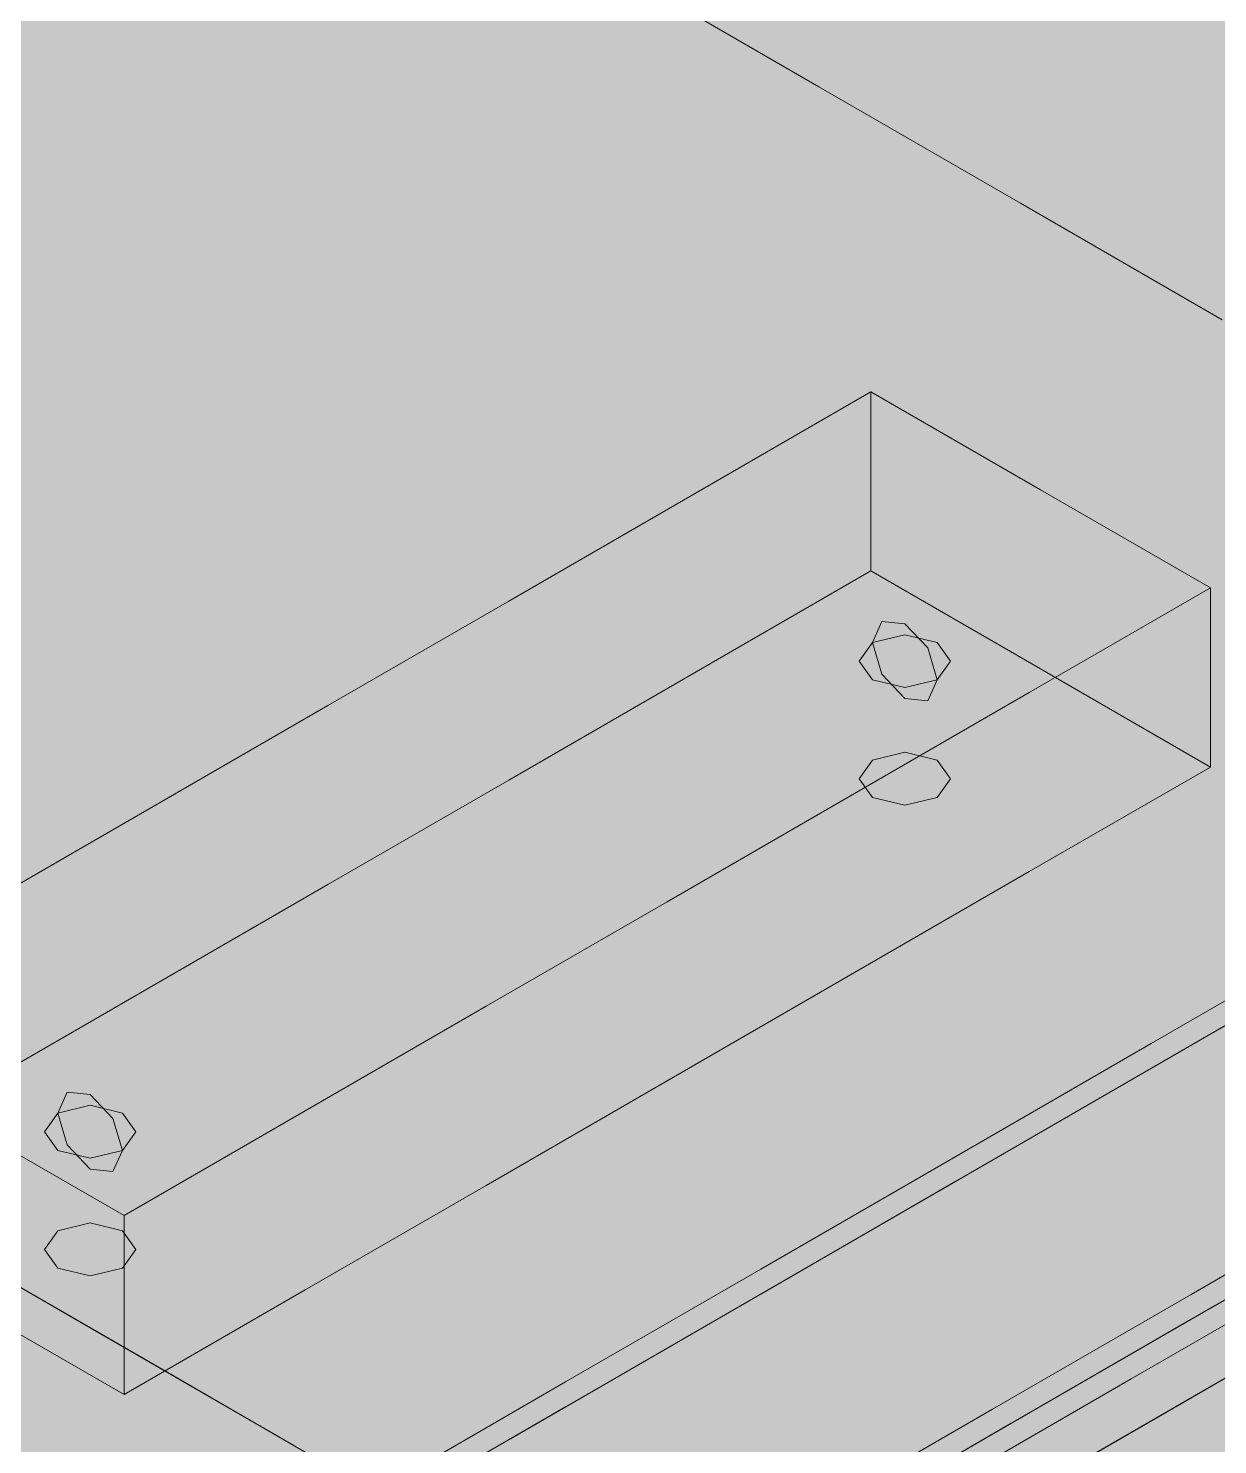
# Model space of a CAD drawing. Header units: metres. Extents: x 349021 to 349543, y 9281040 to 9281959.
# Drawn here: x 349203.3757 to 349203.5274, y 9281044.4001 to 9281044.5807 of the extents above; entities that cross this region are included whole.
import ezdxf

# ---------------------------------------------------------------- set-up
doc = ezdxf.new("R2010")
doc.units = ezdxf.units.M
doc.header["$LTSCALE"] = 0.25
doc.layers.add('ISO-3D', color=7, linetype='CONTINUOUS', lineweight=13)
doc.layers.add('ISO-3D-ARISTAS', color=250, linetype='CONTINUOUS', lineweight=13)

msp = doc.modelspace()

# ---------------------------------------------------------------- linework, layer by layer
at = {"layer": 'ISO-3D', "true_color": 0x9e9d98}
for points in [[(349203.4242, 9281044.57904), (349203.39847, 9281044.59389), (349203.4242, 9281044.60717), (349203.39847, 9281044.62202)], [(349203.47565, 9281044.57746), (349203.44992, 9281044.59231), (349203.47565, 9281044.60559), (349203.44992, 9281044.62044)], [(349203.5271, 9281044.57588), (349203.50137, 9281044.59073), (349203.5271, 9281044.60401), (349203.50137, 9281044.61886)], [(349203.47653, 9281044.57323), (349203.4508, 9281044.58808), (349203.47653, 9281044.60053), (349203.4508, 9281044.61538)], [(349203.46872, 9281044.56846), (349203.44346, 9281044.58305), (349203.46872, 9281044.59741), (349203.44346, 9281044.612)], [(349203.52798, 9281044.57082), (349203.50225, 9281044.58568), (349203.52798, 9281044.59812), (349203.50225, 9281044.61298)], [(349203.41821, 9281044.56868), (349203.39346, 9281044.58297), (349203.41821, 9281044.59763), (349203.39346, 9281044.61192)], [(349203.51924, 9281044.56825), (349203.49398, 9281044.58283), (349203.51924, 9281044.59719), (349203.49398, 9281044.61178)], [(349203.39847, 9281044.56577), (349203.37275, 9281044.58062), (349203.39847, 9281044.59389), (349203.37275, 9281044.60875)], [(349203.44992, 9281044.56419), (349203.4242, 9281044.57904), (349203.44992, 9281044.59231), (349203.4242, 9281044.60717)], [(349203.50137, 9281044.56261), (349203.47565, 9281044.57746), (349203.50137, 9281044.59073), (349203.47565, 9281044.60559)], [(349203.55282, 9281044.56103), (349203.5271, 9281044.57588), (349203.55282, 9281044.58915), (349203.5271, 9281044.60401)], [(349203.50225, 9281044.55838), (349203.47653, 9281044.57323), (349203.50225, 9281044.58568), (349203.47653, 9281044.60053)], [(349203.44346, 9281044.5541), (349203.41821, 9281044.56868), (349203.44346, 9281044.58305), (349203.41821, 9281044.59763)], [(349203.39346, 9281044.55402), (349203.36872, 9281044.56831), (349203.39346, 9281044.58297), (349203.36872, 9281044.59726)], [(349203.49398, 9281044.55388), (349203.46872, 9281044.56846), (349203.49398, 9281044.58283), (349203.46872, 9281044.59741)], [(349203.5445, 9281044.55366), (349203.51924, 9281044.56825), (349203.5445, 9281044.58261), (349203.51924, 9281044.59719)], [(349203.4242, 9281044.55092), (349203.39847, 9281044.56577), (349203.4242, 9281044.57904), (349203.39847, 9281044.59389)], [(349203.47565, 9281044.54934), (349203.44992, 9281044.56419), (349203.47565, 9281044.57746), (349203.44992, 9281044.59231)], [(349203.5271, 9281044.54776), (349203.50137, 9281044.56261), (349203.5271, 9281044.57588), (349203.50137, 9281044.59073)], [(349203.52798, 9281044.54352), (349203.50225, 9281044.55838), (349203.52798, 9281044.57082), (349203.50225, 9281044.58568)], [(349203.46872, 9281044.53952), (349203.44346, 9281044.5541), (349203.46872, 9281044.56846), (349203.44346, 9281044.58305)], [(349203.41821, 9281044.53974), (349203.39346, 9281044.55402), (349203.41821, 9281044.56868), (349203.39346, 9281044.58297)], [(349203.51924, 9281044.5393), (349203.49398, 9281044.55388), (349203.51924, 9281044.56825), (349203.49398, 9281044.58283)], [(349203.39847, 9281044.53764), (349203.37275, 9281044.5525), (349203.39847, 9281044.56577), (349203.37275, 9281044.58062)], [(349203.44992, 9281044.53606), (349203.4242, 9281044.55092), (349203.44992, 9281044.56419), (349203.4242, 9281044.57904)], [(349203.50137, 9281044.53448), (349203.47565, 9281044.54934), (349203.50137, 9281044.56261), (349203.47565, 9281044.57746)], [(349203.55282, 9281044.5329), (349203.5271, 9281044.54776), (349203.55282, 9281044.56103), (349203.5271, 9281044.57588)], [(349203.44346, 9281044.52515), (349203.41821, 9281044.53974), (349203.44346, 9281044.5541), (349203.41821, 9281044.56868)], [(349203.39346, 9281044.52508), (349203.36872, 9281044.53936), (349203.39346, 9281044.55402), (349203.36872, 9281044.56831)], [(349203.49398, 9281044.52493), (349203.46872, 9281044.53952), (349203.49398, 9281044.55388), (349203.46872, 9281044.56846)], [(349203.5445, 9281044.52471), (349203.51924, 9281044.5393), (349203.5445, 9281044.55366), (349203.51924, 9281044.56825)], [(349203.4242, 9281044.52279), (349203.39847, 9281044.53764), (349203.4242, 9281044.55092), (349203.39847, 9281044.56577)], [(349203.47565, 9281044.52121), (349203.44992, 9281044.53606), (349203.47565, 9281044.54934), (349203.44992, 9281044.56419)], [(349203.5271, 9281044.51963), (349203.50137, 9281044.53448), (349203.5271, 9281044.54776), (349203.50137, 9281044.56261)], [(349203.39847, 9281044.50952), (349203.37275, 9281044.52437), (349203.39847, 9281044.53764), (349203.37275, 9281044.5525)], [(349203.41821, 9281044.51079), (349203.39346, 9281044.52508), (349203.41821, 9281044.53974), (349203.39346, 9281044.55402)], [(349203.46872, 9281044.51057), (349203.44346, 9281044.52515), (349203.46872, 9281044.53952), (349203.44346, 9281044.5541)], [(349203.51924, 9281044.51035), (349203.49398, 9281044.52493), (349203.51924, 9281044.5393), (349203.49398, 9281044.55388)], [(349203.44992, 9281044.50794), (349203.4242, 9281044.52279), (349203.44992, 9281044.53606), (349203.4242, 9281044.55092)], [(349203.50137, 9281044.50636), (349203.47565, 9281044.52121), (349203.50137, 9281044.53448), (349203.47565, 9281044.54934)], [(349203.55282, 9281044.50478), (349203.5271, 9281044.51963), (349203.55282, 9281044.5329), (349203.5271, 9281044.54776)], [(349203.44346, 9281044.49621), (349203.41821, 9281044.51079), (349203.44346, 9281044.52515), (349203.41821, 9281044.53974)], [(349203.39346, 9281044.49613), (349203.36872, 9281044.51041), (349203.39346, 9281044.52508), (349203.36872, 9281044.53936)], [(349203.49398, 9281044.49599), (349203.46872, 9281044.51057), (349203.49398, 9281044.52493), (349203.46872, 9281044.53952)], [(349203.5445, 9281044.49577), (349203.51924, 9281044.51035), (349203.5445, 9281044.52471), (349203.51924, 9281044.5393)], [(349203.4242, 9281044.49467), (349203.39847, 9281044.50952), (349203.4242, 9281044.52279), (349203.39847, 9281044.53764)], [(349203.47565, 9281044.49309), (349203.44992, 9281044.50794), (349203.47565, 9281044.52121), (349203.44992, 9281044.53606)], [(349203.5271, 9281044.49151), (349203.50137, 9281044.50636), (349203.5271, 9281044.51963), (349203.50137, 9281044.53448)], [(349203.39847, 9281044.48139), (349203.37275, 9281044.49625), (349203.39847, 9281044.50952), (349203.37275, 9281044.52437)], [(349203.41821, 9281044.48184), (349203.39346, 9281044.49613), (349203.41821, 9281044.51079), (349203.39346, 9281044.52508)], [(349203.46872, 9281044.48162), (349203.44346, 9281044.49621), (349203.46872, 9281044.51057), (349203.44346, 9281044.52515)], [(349203.51924, 9281044.4814), (349203.49398, 9281044.49599), (349203.51924, 9281044.51035), (349203.49398, 9281044.52493)], [(349203.44992, 9281044.47981), (349203.4242, 9281044.49467), (349203.44992, 9281044.50794), (349203.4242, 9281044.52279)], [(349203.50137, 9281044.47823), (349203.47565, 9281044.49309), (349203.50137, 9281044.50636), (349203.47565, 9281044.52121)], [(349203.55282, 9281044.47665), (349203.5271, 9281044.49151), (349203.55282, 9281044.50478), (349203.5271, 9281044.51963)], [(349203.39346, 9281044.46718), (349203.36872, 9281044.48147), (349203.39346, 9281044.49613), (349203.36872, 9281044.51041)], [(349203.4242, 9281044.46654), (349203.39847, 9281044.48139), (349203.4242, 9281044.49467), (349203.39847, 9281044.50952)], [(349203.44346, 9281044.46726), (349203.41821, 9281044.48184), (349203.44346, 9281044.49621), (349203.41821, 9281044.51079)], [(349203.49398, 9281044.46704), (349203.46872, 9281044.48162), (349203.49398, 9281044.49599), (349203.46872, 9281044.51057)], [(349203.5445, 9281044.46682), (349203.51924, 9281044.4814), (349203.5445, 9281044.49577), (349203.51924, 9281044.51035)], [(349203.47565, 9281044.46496), (349203.44992, 9281044.47981), (349203.47565, 9281044.49309), (349203.44992, 9281044.50794)], [(349203.5271, 9281044.46338), (349203.50137, 9281044.47823), (349203.5271, 9281044.49151), (349203.50137, 9281044.50636)], [(349203.39847, 9281044.45327), (349203.37275, 9281044.46812), (349203.39847, 9281044.48139), (349203.37275, 9281044.49625)], [(349203.41821, 9281044.45289), (349203.39346, 9281044.46718), (349203.41821, 9281044.48184), (349203.39346, 9281044.49613)], [(349203.44992, 9281044.45169), (349203.4242, 9281044.46654), (349203.44992, 9281044.47981), (349203.4242, 9281044.49467)], [(349203.46872, 9281044.45268), (349203.44346, 9281044.46726), (349203.46872, 9281044.48162), (349203.44346, 9281044.49621)], [(349203.51924, 9281044.45246), (349203.49398, 9281044.46704), (349203.51924, 9281044.4814), (349203.49398, 9281044.49599)], [(349203.50137, 9281044.45011), (349203.47565, 9281044.46496), (349203.50137, 9281044.47823), (349203.47565, 9281044.49309)], [(349203.55282, 9281044.44853), (349203.5271, 9281044.46338), (349203.55282, 9281044.47665), (349203.5271, 9281044.49151)], [(349203.39346, 9281044.43823), (349203.36872, 9281044.45252), (349203.39346, 9281044.46718), (349203.36872, 9281044.48147)], [(349203.4242, 9281044.43842), (349203.39847, 9281044.45327), (349203.4242, 9281044.46654), (349203.39847, 9281044.48139)], [(349203.44346, 9281044.43831), (349203.41821, 9281044.45289), (349203.44346, 9281044.46726), (349203.41821, 9281044.48184)], [(349203.49398, 9281044.43809), (349203.46872, 9281044.45268), (349203.49398, 9281044.46704), (349203.46872, 9281044.48162)], [(349203.5445, 9281044.43787), (349203.51924, 9281044.45246), (349203.5445, 9281044.46682), (349203.51924, 9281044.4814)], [(349203.47565, 9281044.43684), (349203.44992, 9281044.45169), (349203.47565, 9281044.46496), (349203.44992, 9281044.47981)], [(349203.5271, 9281044.43526), (349203.50137, 9281044.45011), (349203.5271, 9281044.46338), (349203.50137, 9281044.47823)], [(349203.39847, 9281044.42514), (349203.37275, 9281044.44), (349203.39847, 9281044.45327), (349203.37275, 9281044.46812)], [(349203.41821, 9281044.42395), (349203.39346, 9281044.43823), (349203.41821, 9281044.45289), (349203.39346, 9281044.46718)], [(349203.44992, 9281044.42356), (349203.4242, 9281044.43842), (349203.44992, 9281044.45169), (349203.4242, 9281044.46654)], [(349203.46872, 9281044.42373), (349203.44346, 9281044.43831), (349203.46872, 9281044.45268), (349203.44346, 9281044.46726)], [(349203.51924, 9281044.42351), (349203.49398, 9281044.43809), (349203.51924, 9281044.45246), (349203.49398, 9281044.46704)], [(349203.50137, 9281044.42198), (349203.47565, 9281044.43684), (349203.50137, 9281044.45011), (349203.47565, 9281044.46496)], [(349203.55282, 9281044.4204), (349203.5271, 9281044.43526), (349203.55282, 9281044.44853), (349203.5271, 9281044.46338)], [(349203.4242, 9281044.41029), (349203.39847, 9281044.42514), (349203.4242, 9281044.43842), (349203.39847, 9281044.45327)], [(349203.39346, 9281044.40929), (349203.36872, 9281044.42357), (349203.39346, 9281044.43823), (349203.36872, 9281044.45252)], [(349203.44346, 9281044.40936), (349203.41821, 9281044.42395), (349203.44346, 9281044.43831), (349203.41821, 9281044.45289)], [(349203.47565, 9281044.40871), (349203.44992, 9281044.42356), (349203.47565, 9281044.43684), (349203.44992, 9281044.45169)], [(349203.49398, 9281044.40914), (349203.46872, 9281044.42373), (349203.49398, 9281044.43809), (349203.46872, 9281044.45268)], [(349203.5445, 9281044.40893), (349203.51924, 9281044.42351), (349203.5445, 9281044.43787), (349203.51924, 9281044.45246)], [(349203.5271, 9281044.40713), (349203.50137, 9281044.42198), (349203.5271, 9281044.43526), (349203.50137, 9281044.45011)], [(349203.39847, 9281044.39702), (349203.37275, 9281044.41187), (349203.39847, 9281044.42514), (349203.37275, 9281044.44)], [(349203.41821, 9281044.395), (349203.39346, 9281044.40929), (349203.41821, 9281044.42395), (349203.39346, 9281044.43823)], [(349203.44992, 9281044.39544), (349203.4242, 9281044.41029), (349203.44992, 9281044.42356), (349203.4242, 9281044.43842)], [(349203.46872, 9281044.39478), (349203.44346, 9281044.40936), (349203.46872, 9281044.42373), (349203.44346, 9281044.43831)], [(349203.50137, 9281044.39386), (349203.47565, 9281044.40871), (349203.50137, 9281044.42198), (349203.47565, 9281044.43684)], [(349203.51924, 9281044.39456), (349203.49398, 9281044.40914), (349203.51924, 9281044.42351), (349203.49398, 9281044.43809)], [(349203.55282, 9281044.39228), (349203.5271, 9281044.40713), (349203.55282, 9281044.4204), (349203.5271, 9281044.43526)], [(349203.4242, 9281044.38217), (349203.39847, 9281044.39702), (349203.4242, 9281044.41029), (349203.39847, 9281044.42514)], [(349203.44346, 9281044.38042), (349203.41821, 9281044.395), (349203.44346, 9281044.40936), (349203.41821, 9281044.42395)], [(349203.47565, 9281044.38059), (349203.44992, 9281044.39544), (349203.47565, 9281044.40871), (349203.44992, 9281044.42356)], [(349203.49398, 9281044.3802), (349203.46872, 9281044.39478), (349203.49398, 9281044.40914), (349203.46872, 9281044.42373)], [(349203.5445, 9281044.37998), (349203.51924, 9281044.39456), (349203.5445, 9281044.40893), (349203.51924, 9281044.42351)], [(349203.5271, 9281044.37901), (349203.50137, 9281044.39386), (349203.5271, 9281044.40713), (349203.50137, 9281044.42198)], [(349203.39847, 9281044.36889), (349203.37275, 9281044.38375), (349203.39847, 9281044.39702), (349203.37275, 9281044.41187)], [(349203.44992, 9281044.36731), (349203.4242, 9281044.38217), (349203.44992, 9281044.39544), (349203.4242, 9281044.41029)], [(349203.46872, 9281044.36583), (349203.44346, 9281044.38042), (349203.46872, 9281044.39478), (349203.44346, 9281044.40936)], [(349203.50137, 9281044.36573), (349203.47565, 9281044.38059), (349203.50137, 9281044.39386), (349203.47565, 9281044.40871)], [(349203.51924, 9281044.36561), (349203.49398, 9281044.3802), (349203.51924, 9281044.39456), (349203.49398, 9281044.40914)], [(349203.55282, 9281044.36415), (349203.5271, 9281044.37901), (349203.55282, 9281044.39228), (349203.5271, 9281044.40713)]]:
    msp.add_solid(points, dxfattribs=at)
at = {"layer": 'ISO-3D', "true_color": 0x9e9c96}
for points in [[(349203.38666, 9281044.59004), (349203.36356, 9281044.57671), (349203.36253, 9281044.60397), (349203.33944, 9281044.59063)], [(349203.39935, 9281044.58926), (349203.37363, 9281044.57441), (349203.37363, 9281044.60411), (349203.3479, 9281044.58926)], [(349203.4348, 9281044.58998), (349203.41078, 9281044.57611), (349203.41068, 9281044.60391), (349203.38666, 9281044.59004)], [(349203.4508, 9281044.58926), (349203.42508, 9281044.57441), (349203.42508, 9281044.60411), (349203.39935, 9281044.58926)], [(349203.48295, 9281044.58992), (349203.45893, 9281044.57605), (349203.45882, 9281044.60385), (349203.4348, 9281044.58998)], [(349203.50225, 9281044.58926), (349203.47653, 9281044.57441), (349203.47653, 9281044.60411), (349203.4508, 9281044.58926)], [(349203.5311, 9281044.58986), (349203.50707, 9281044.57599), (349203.50697, 9281044.60379), (349203.48295, 9281044.58992)], [(349203.5537, 9281044.58926), (349203.52798, 9281044.57441), (349203.52798, 9281044.60411), (349203.50225, 9281044.58926)], [(349203.41078, 9281044.57611), (349203.38769, 9281044.56278), (349203.38666, 9281044.59004), (349203.36356, 9281044.57671)], [(349203.42508, 9281044.57441), (349203.39935, 9281044.55956), (349203.39935, 9281044.58926), (349203.37363, 9281044.57441)], [(349203.45893, 9281044.57605), (349203.43491, 9281044.56218), (349203.4348, 9281044.58998), (349203.41078, 9281044.57611)], [(349203.47653, 9281044.57441), (349203.4508, 9281044.55956), (349203.4508, 9281044.58926), (349203.42508, 9281044.57441)], [(349203.50707, 9281044.57599), (349203.48305, 9281044.56212), (349203.48295, 9281044.58992), (349203.45893, 9281044.57605)], [(349203.52798, 9281044.57441), (349203.50225, 9281044.55956), (349203.50225, 9281044.58926), (349203.47653, 9281044.57441)], [(349203.55522, 9281044.57593), (349203.5312, 9281044.56206), (349203.5311, 9281044.58986), (349203.50707, 9281044.57599)], [(349203.38769, 9281044.56278), (349203.36459, 9281044.54944), (349203.36356, 9281044.57671), (349203.34047, 9281044.56337)], [(349203.43491, 9281044.56218), (349203.41181, 9281044.54885), (349203.41078, 9281044.57611), (349203.38769, 9281044.56278)], [(349203.48305, 9281044.56212), (349203.45903, 9281044.54825), (349203.45893, 9281044.57605), (349203.43491, 9281044.56218)], [(349203.5312, 9281044.56206), (349203.50718, 9281044.54819), (349203.50707, 9281044.57599), (349203.48305, 9281044.56212)], [(349203.39935, 9281044.55956), (349203.37363, 9281044.5447), (349203.37363, 9281044.57441), (349203.3479, 9281044.55956)], [(349203.4508, 9281044.55956), (349203.42508, 9281044.5447), (349203.42508, 9281044.57441), (349203.39935, 9281044.55956)], [(349203.50225, 9281044.55956), (349203.47653, 9281044.5447), (349203.47653, 9281044.57441), (349203.4508, 9281044.55956)], [(349203.5537, 9281044.55956), (349203.52798, 9281044.5447), (349203.52798, 9281044.57441), (349203.50225, 9281044.55956)], [(349203.41181, 9281044.54885), (349203.38872, 9281044.53552), (349203.38769, 9281044.56278), (349203.36459, 9281044.54944)], [(349203.45903, 9281044.54825), (349203.43594, 9281044.53492), (349203.43491, 9281044.56218), (349203.41181, 9281044.54885)], [(349203.50718, 9281044.54819), (349203.48316, 9281044.53432), (349203.48305, 9281044.56212), (349203.45903, 9281044.54825)], [(349203.55285, 9281044.54956), (349203.52883, 9281044.53569), (349203.5312, 9281044.56206), (349203.50718, 9281044.54819)], [(349203.42508, 9281044.5447), (349203.39935, 9281044.52985), (349203.39935, 9281044.55956), (349203.37363, 9281044.5447)], [(349203.47653, 9281044.5447), (349203.4508, 9281044.52985), (349203.4508, 9281044.55956), (349203.42508, 9281044.5447)], [(349203.52798, 9281044.5447), (349203.50225, 9281044.52985), (349203.50225, 9281044.55956), (349203.47653, 9281044.5447)], [(349203.38872, 9281044.53552), (349203.36562, 9281044.52218), (349203.36459, 9281044.54944), (349203.3415, 9281044.53611)], [(349203.43594, 9281044.53492), (349203.41284, 9281044.52159), (349203.41181, 9281044.54885), (349203.38872, 9281044.53552)], [(349203.48316, 9281044.53432), (349203.46006, 9281044.52099), (349203.45903, 9281044.54825), (349203.43594, 9281044.53492)], [(349203.52883, 9281044.53569), (349203.50481, 9281044.52182), (349203.50718, 9281044.54819), (349203.48316, 9281044.53432)], [(349203.39935, 9281044.52985), (349203.37363, 9281044.515), (349203.37363, 9281044.5447), (349203.3479, 9281044.52985)], [(349203.4508, 9281044.52985), (349203.42508, 9281044.515), (349203.42508, 9281044.5447), (349203.39935, 9281044.52985)], [(349203.50225, 9281044.52985), (349203.47653, 9281044.515), (349203.47653, 9281044.5447), (349203.4508, 9281044.52985)], [(349203.5537, 9281044.52985), (349203.52798, 9281044.515), (349203.52798, 9281044.5447), (349203.50225, 9281044.52985)], [(349203.41284, 9281044.52159), (349203.38975, 9281044.50825), (349203.38872, 9281044.53552), (349203.36562, 9281044.52218)], [(349203.46006, 9281044.52099), (349203.43697, 9281044.50766), (349203.43594, 9281044.53492), (349203.41284, 9281044.52159)], [(349203.55048, 9281044.52319), (349203.52646, 9281044.50932), (349203.52883, 9281044.53569), (349203.50481, 9281044.52182)], [(349203.42508, 9281044.515), (349203.39935, 9281044.50015), (349203.39935, 9281044.52985), (349203.37363, 9281044.515)], [(349203.47653, 9281044.515), (349203.4508, 9281044.50015), (349203.4508, 9281044.52985), (349203.42508, 9281044.515)], [(349203.52798, 9281044.515), (349203.50225, 9281044.50015), (349203.50225, 9281044.52985), (349203.47653, 9281044.515)], [(349203.38975, 9281044.50825), (349203.36666, 9281044.49492), (349203.36562, 9281044.52218), (349203.34253, 9281044.50885)], [(349203.57512, 9281044.50897), (349203.5511, 9281044.4951), (349203.55048, 9281044.52319), (349203.52646, 9281044.50932)], [(349203.43697, 9281044.50766), (349203.41387, 9281044.49432), (349203.41284, 9281044.52159), (349203.38975, 9281044.50825)], [(349203.39935, 9281044.50015), (349203.37363, 9281044.4853), (349203.37363, 9281044.515), (349203.3479, 9281044.50015)], [(349203.4508, 9281044.50015), (349203.42508, 9281044.4853), (349203.42508, 9281044.515), (349203.39935, 9281044.50015)], [(349203.50225, 9281044.50015), (349203.47653, 9281044.4853), (349203.47653, 9281044.515), (349203.4508, 9281044.50015)], [(349203.5537, 9281044.50015), (349203.52798, 9281044.4853), (349203.52798, 9281044.515), (349203.50225, 9281044.50015)], [(349203.50481, 9281044.499), (349203.48171, 9281044.48567), (349203.48316, 9281044.5115), (349203.46006, 9281044.49817)], [(349203.5511, 9281044.4951), (349203.528, 9281044.48177), (349203.52646, 9281044.50932), (349203.50336, 9281044.49599)], [(349203.41387, 9281044.49432), (349203.39078, 9281044.48099), (349203.38975, 9281044.50825), (349203.36666, 9281044.49492)], [(349203.42508, 9281044.4853), (349203.39935, 9281044.47044), (349203.39935, 9281044.50015), (349203.37363, 9281044.4853)], [(349203.47653, 9281044.4853), (349203.4508, 9281044.47044), (349203.4508, 9281044.50015), (349203.42508, 9281044.4853)], [(349203.52798, 9281044.4853), (349203.50225, 9281044.47044), (349203.50225, 9281044.50015), (349203.47653, 9281044.4853)], [(349203.52646, 9281044.4865), (349203.50336, 9281044.47317), (349203.50481, 9281044.499), (349203.48171, 9281044.48567)], [(349203.48171, 9281044.48567), (349203.45862, 9281044.47233), (349203.46006, 9281044.49817), (349203.43697, 9281044.48483)], [(349203.39078, 9281044.48099), (349203.36769, 9281044.46766), (349203.36666, 9281044.49492), (349203.34356, 9281044.48159)], [(349203.528, 9281044.48177), (349203.50491, 9281044.46843), (349203.50336, 9281044.49599), (349203.48027, 9281044.48266)], [(349203.50336, 9281044.47317), (349203.48027, 9281044.45983), (349203.48171, 9281044.48567), (349203.45862, 9281044.47233)], [(349203.39935, 9281044.47044), (349203.37363, 9281044.45559), (349203.37363, 9281044.4853), (349203.3479, 9281044.47044)], [(349203.4508, 9281044.47044), (349203.42508, 9281044.45559), (349203.42508, 9281044.4853), (349203.39935, 9281044.47044)], [(349203.45862, 9281044.47233), (349203.43553, 9281044.459), (349203.43697, 9281044.48483), (349203.41387, 9281044.4715)], [(349203.50225, 9281044.47044), (349203.47653, 9281044.45559), (349203.47653, 9281044.4853), (349203.4508, 9281044.47044)], [(349203.5537, 9281044.47044), (349203.52798, 9281044.45559), (349203.52798, 9281044.4853), (349203.50225, 9281044.47044)], [(349203.50491, 9281044.46843), (349203.48181, 9281044.4551), (349203.48027, 9281044.48266), (349203.45718, 9281044.46932)], [(349203.55264, 9281044.46754), (349203.52955, 9281044.45421), (349203.528, 9281044.48177), (349203.50491, 9281044.46843)], [(349203.43553, 9281044.459), (349203.41243, 9281044.44567), (349203.41387, 9281044.4715), (349203.39078, 9281044.45817)], [(349203.48027, 9281044.45983), (349203.45718, 9281044.4465), (349203.45862, 9281044.47233), (349203.43553, 9281044.459)], [(349203.42508, 9281044.45559), (349203.39935, 9281044.44074), (349203.39935, 9281044.47044), (349203.37363, 9281044.45559)], [(349203.47653, 9281044.45559), (349203.4508, 9281044.44074), (349203.4508, 9281044.47044), (349203.42508, 9281044.45559)], [(349203.48181, 9281044.4551), (349203.45872, 9281044.44177), (349203.45718, 9281044.46932), (349203.43408, 9281044.45599)], [(349203.52798, 9281044.45559), (349203.50225, 9281044.44074), (349203.50225, 9281044.47044), (349203.47653, 9281044.45559)], [(349203.52955, 9281044.45421), (349203.50645, 9281044.44087), (349203.50491, 9281044.46843), (349203.48181, 9281044.4551)], [(349203.45718, 9281044.4465), (349203.43408, 9281044.43317), (349203.43553, 9281044.459), (349203.41243, 9281044.44567)], [(349203.41243, 9281044.44567), (349203.38934, 9281044.43233), (349203.39078, 9281044.45817), (349203.36769, 9281044.44483)], [(349203.39935, 9281044.44074), (349203.37363, 9281044.42589), (349203.37363, 9281044.45559), (349203.3479, 9281044.44074)], [(349203.4508, 9281044.44074), (349203.42508, 9281044.42589), (349203.42508, 9281044.45559), (349203.39935, 9281044.44074)], [(349203.45872, 9281044.44177), (349203.43563, 9281044.42843), (349203.43408, 9281044.45599), (349203.41099, 9281044.44266)], [(349203.50225, 9281044.44074), (349203.47653, 9281044.42589), (349203.47653, 9281044.45559), (349203.4508, 9281044.44074)], [(349203.50645, 9281044.44087), (349203.48336, 9281044.42754), (349203.48181, 9281044.4551), (349203.45872, 9281044.44177)], [(349203.5537, 9281044.44074), (349203.52798, 9281044.42589), (349203.52798, 9281044.45559), (349203.50225, 9281044.44074)], [(349203.38934, 9281044.43233), (349203.36624, 9281044.419), (349203.36769, 9281044.44483), (349203.34459, 9281044.4315)], [(349203.43408, 9281044.43317), (349203.41099, 9281044.41983), (349203.41243, 9281044.44567), (349203.38934, 9281044.43233)], [(349203.43563, 9281044.42843), (349203.41253, 9281044.4151), (349203.41099, 9281044.44266), (349203.38789, 9281044.42932)], [(349203.38789, 9281044.42932), (349203.36387, 9281044.41546), (349203.36624, 9281044.44182), (349203.34222, 9281044.42796)], [(349203.42508, 9281044.42589), (349203.39935, 9281044.41103), (349203.39935, 9281044.44074), (349203.37363, 9281044.42589)], [(349203.47653, 9281044.42589), (349203.4508, 9281044.41103), (349203.4508, 9281044.44074), (349203.42508, 9281044.42589)], [(349203.48336, 9281044.42754), (349203.46027, 9281044.41421), (349203.45872, 9281044.44177), (349203.43563, 9281044.42843)], [(349203.52798, 9281044.42589), (349203.50225, 9281044.41103), (349203.50225, 9281044.44074), (349203.47653, 9281044.42589)], [(349203.41099, 9281044.41983), (349203.38789, 9281044.4065), (349203.38934, 9281044.43233), (349203.36624, 9281044.419)], [(349203.41253, 9281044.4151), (349203.38851, 9281044.40123), (349203.38789, 9281044.42932), (349203.36387, 9281044.41546)], [(349203.46027, 9281044.41421), (349203.43717, 9281044.40087), (349203.43563, 9281044.42843), (349203.41253, 9281044.4151)], [(349203.39935, 9281044.41103), (349203.37363, 9281044.39618), (349203.37363, 9281044.42589), (349203.3479, 9281044.41103)], [(349203.4508, 9281044.41103), (349203.42508, 9281044.39618), (349203.42508, 9281044.42589), (349203.39935, 9281044.41103)], [(349203.50225, 9281044.41103), (349203.47653, 9281044.39618), (349203.47653, 9281044.42589), (349203.4508, 9281044.41103)], [(349203.5537, 9281044.41103), (349203.52798, 9281044.39618), (349203.52798, 9281044.42589), (349203.50225, 9281044.41103)], [(349203.38851, 9281044.40123), (349203.36449, 9281044.38736), (349203.36387, 9281044.41546), (349203.33985, 9281044.40159)], [(349203.43717, 9281044.40087), (349203.41315, 9281044.38701), (349203.41253, 9281044.4151), (349203.38851, 9281044.40123)], [(349203.42508, 9281044.39618), (349203.39935, 9281044.38133), (349203.39935, 9281044.41103), (349203.37363, 9281044.39618)], [(349203.47653, 9281044.39618), (349203.4508, 9281044.38133), (349203.4508, 9281044.41103), (349203.42508, 9281044.39618)], [(349203.52798, 9281044.39618), (349203.50225, 9281044.38133), (349203.50225, 9281044.41103), (349203.47653, 9281044.39618)], [(349203.41315, 9281044.38701), (349203.38913, 9281044.37314), (349203.38851, 9281044.40123), (349203.36449, 9281044.38736)]]:
    msp.add_solid(points, dxfattribs=at)
at = {"layer": 'ISO-3D', "true_color": 0xb0aea8}
for points in [[(349203.50196, 9281044.58791), (349203.47653, 9281044.57323), (349203.47623, 9281044.60276), (349203.4508, 9281044.58808)], [(349203.55312, 9281044.58774), (349203.52768, 9281044.57306), (349203.52739, 9281044.6026), (349203.50196, 9281044.58791)], [(349203.52768, 9281044.57306), (349203.50225, 9281044.55838), (349203.50196, 9281044.58791), (349203.47653, 9281044.57323)], [(349203.55341, 9281044.55821), (349203.52798, 9281044.54352), (349203.52768, 9281044.57306), (349203.50225, 9281044.55838)], [(349203.38356, 9281044.415), (349203.36191, 9281044.4025), (349203.35758, 9281044.43), (349203.33593, 9281044.4175)], [(349203.40954, 9281044.4), (349203.38789, 9281044.3875), (349203.38356, 9281044.415), (349203.36191, 9281044.4025)], [(349203.5604, 9281044.39853), (349203.5355, 9281044.38415), (349203.53566, 9281044.41281), (349203.51076, 9281044.39844)], [(349203.38789, 9281044.3875), (349203.36624, 9281044.375), (349203.36191, 9281044.4025), (349203.34026, 9281044.39)]]:
    msp.add_solid(points, dxfattribs=at)
at = {"layer": 'ISO-3D', "true_color": 0x7f7e7a}
for points in [[(349203.48316, 9281044.5115), (349203.46006, 9281044.49817), (349203.48316, 9281044.53432), (349203.46006, 9281044.52099)], [(349203.46006, 9281044.49817), (349203.43697, 9281044.48483), (349203.46006, 9281044.52099), (349203.43697, 9281044.50766)], [(349203.52646, 9281044.4865), (349203.50336, 9281044.47317), (349203.52646, 9281044.50932), (349203.50336, 9281044.49599)], [(349203.43697, 9281044.48483), (349203.41387, 9281044.4715), (349203.43697, 9281044.50766), (349203.41387, 9281044.49432)], [(349203.50336, 9281044.47317), (349203.48027, 9281044.45983), (349203.50336, 9281044.49599), (349203.48027, 9281044.48266)], [(349203.41387, 9281044.4715), (349203.39078, 9281044.45817), (349203.41387, 9281044.49432), (349203.39078, 9281044.48099)], [(349203.48027, 9281044.45983), (349203.45718, 9281044.4465), (349203.48027, 9281044.48266), (349203.45718, 9281044.46932)], [(349203.39078, 9281044.45817), (349203.36769, 9281044.44483), (349203.39078, 9281044.48099), (349203.36769, 9281044.46766)], [(349203.45718, 9281044.4465), (349203.43408, 9281044.43317), (349203.45718, 9281044.46932), (349203.43408, 9281044.45599)], [(349203.43408, 9281044.43317), (349203.41099, 9281044.41983), (349203.43408, 9281044.45599), (349203.41099, 9281044.44266)], [(349203.41099, 9281044.41983), (349203.38789, 9281044.4065), (349203.41099, 9281044.44266), (349203.38789, 9281044.42932)]]:
    msp.add_solid(points, dxfattribs=at)
at = {"layer": 'ISO-3D', "true_color": 0x8e8d88}
for points in [[(349203.50481, 9281044.499), (349203.48316, 9281044.5115), (349203.50481, 9281044.52182), (349203.48316, 9281044.53432)], [(349203.52646, 9281044.4865), (349203.50481, 9281044.499), (349203.52646, 9281044.50932), (349203.50481, 9281044.52182)], [(349203.38789, 9281044.4065), (349203.36624, 9281044.419), (349203.38789, 9281044.42932), (349203.36624, 9281044.44182)], [(349203.54811, 9281044.39333), (349203.52285, 9281044.37875), (349203.54811, 9281044.42), (349203.52285, 9281044.40542)], [(349203.52285, 9281044.37875), (349203.49759, 9281044.36417), (349203.52285, 9281044.40542), (349203.49759, 9281044.39083)]]:
    msp.add_solid(points, dxfattribs=at)
at = {"layer": 'ISO-3D', "true_color": 0x4b4946}
for points in [[(349203.48336, 9281044.50238), (349203.48457, 9281044.50505), (349203.44872, 9281044.48238), (349203.44993, 9281044.48505)], [(349203.49161, 9281044.49762), (349203.4904, 9281044.49495), (349203.45697, 9281044.47762), (349203.45576, 9281044.47495)], [(349203.44872, 9281044.48238), (349203.44993, 9281044.48505), (349203.41408, 9281044.46238), (349203.41529, 9281044.46505)], [(349203.45697, 9281044.47762), (349203.45576, 9281044.47495), (349203.42233, 9281044.45762), (349203.42112, 9281044.45495)], [(349203.41408, 9281044.46238), (349203.41529, 9281044.46505), (349203.37944, 9281044.44238), (349203.38065, 9281044.44505)], [(349203.42233, 9281044.45762), (349203.42112, 9281044.45495), (349203.38769, 9281044.43762), (349203.38648, 9281044.43495)]]:
    msp.add_solid(points, dxfattribs=at)
at = {"layer": 'ISO-3D', "true_color": 0x686560}
for points in [[(349203.48457, 9281044.50505), (349203.48749, 9281044.50476), (349203.44993, 9281044.48505), (349203.45285, 9281044.48476)], [(349203.4904, 9281044.49495), (349203.48749, 9281044.49524), (349203.45576, 9281044.47495), (349203.45285, 9281044.47524)], [(349203.44993, 9281044.48505), (349203.45285, 9281044.48476), (349203.41529, 9281044.46505), (349203.41821, 9281044.46476)], [(349203.45576, 9281044.47495), (349203.45285, 9281044.47524), (349203.42112, 9281044.45495), (349203.41821, 9281044.45524)], [(349203.41529, 9281044.46505), (349203.41821, 9281044.46476), (349203.38065, 9281044.44505), (349203.38356, 9281044.44476)], [(349203.42112, 9281044.45495), (349203.41821, 9281044.45524), (349203.38648, 9281044.43495), (349203.38356, 9281044.43524)]]:
    msp.add_solid(points, dxfattribs=at)
at = {"layer": 'ISO-3D', "true_color": 0x77736d}
for points in [[(349203.48749, 9281044.50476), (349203.4904, 9281044.50168), (349203.45285, 9281044.48476), (349203.45576, 9281044.48168)], [(349203.48749, 9281044.49524), (349203.48457, 9281044.49832), (349203.45285, 9281044.47524), (349203.44993, 9281044.47832)], [(349203.45285, 9281044.48476), (349203.45576, 9281044.48168), (349203.41821, 9281044.46476), (349203.42112, 9281044.46168)], [(349203.45285, 9281044.47524), (349203.44993, 9281044.47832), (349203.41821, 9281044.45524), (349203.41529, 9281044.45832)], [(349203.41821, 9281044.46476), (349203.42112, 9281044.46168), (349203.38356, 9281044.44476), (349203.38648, 9281044.44168)], [(349203.41821, 9281044.45524), (349203.41529, 9281044.45832), (349203.38356, 9281044.43524), (349203.38065, 9281044.43832)]]:
    msp.add_solid(points, dxfattribs=at)
at = {"layer": 'ISO-3D', "true_color": 0x67645f}
for points in [[(349203.48749, 9281044.5), (349203.48336, 9281044.50238), (349203.48457, 9281044.50505)], [(349203.48749, 9281044.5), (349203.48457, 9281044.50505), (349203.48749, 9281044.50476)], [(349203.48749, 9281044.5), (349203.48749, 9281044.50476), (349203.4904, 9281044.50168)], [(349203.48749, 9281044.5), (349203.48457, 9281044.49832), (349203.48336, 9281044.50238)], [(349203.48749, 9281044.5), (349203.48749, 9281044.49524), (349203.48457, 9281044.49832)], [(349203.48749, 9281044.5), (349203.4904, 9281044.50168), (349203.49161, 9281044.49762)], [(349203.48749, 9281044.5), (349203.4904, 9281044.49495), (349203.48749, 9281044.49524)], [(349203.48749, 9281044.5), (349203.49161, 9281044.49762), (349203.4904, 9281044.49495)], [(349203.38356, 9281044.44), (349203.37944, 9281044.44238), (349203.38065, 9281044.44505)], [(349203.38356, 9281044.44), (349203.38065, 9281044.44505), (349203.38356, 9281044.44476)], [(349203.38356, 9281044.44), (349203.38356, 9281044.44476), (349203.38648, 9281044.44168)], [(349203.38356, 9281044.44), (349203.38065, 9281044.43832), (349203.37944, 9281044.44238)], [(349203.38356, 9281044.44), (349203.38648, 9281044.44168), (349203.38769, 9281044.43762)], [(349203.38356, 9281044.44), (349203.38356, 9281044.43524), (349203.38065, 9281044.43832)], [(349203.38356, 9281044.44), (349203.38648, 9281044.43495), (349203.38356, 9281044.43524)], [(349203.38356, 9281044.44), (349203.38769, 9281044.43762), (349203.38648, 9281044.43495)]]:
    msp.add_solid(points, dxfattribs=at)
at = {"layer": 'ISO-3D', "true_color": 0x6b6762}
for points in [[(349203.48457, 9281044.49832), (349203.48336, 9281044.50238), (349203.44993, 9281044.47832), (349203.44872, 9281044.48238)], [(349203.4904, 9281044.50168), (349203.49161, 9281044.49762), (349203.45576, 9281044.48168), (349203.45697, 9281044.47762)], [(349203.44993, 9281044.47832), (349203.44872, 9281044.48238), (349203.41529, 9281044.45832), (349203.41408, 9281044.46238)], [(349203.45576, 9281044.48168), (349203.45697, 9281044.47762), (349203.42112, 9281044.46168), (349203.42233, 9281044.45762)], [(349203.41529, 9281044.45832), (349203.41408, 9281044.46238), (349203.38065, 9281044.43832), (349203.37944, 9281044.44238)], [(349203.42112, 9281044.46168), (349203.42233, 9281044.45762), (349203.38648, 9281044.44168), (349203.38769, 9281044.43762)]]:
    msp.add_solid(points, dxfattribs=at)
at = {"layer": 'ISO-3D', "true_color": 0x504d4a}
for points in [[(349203.48165, 9281044.485), (349203.48336, 9281044.48738), (349203.48165, 9281044.5), (349203.48336, 9281044.50238)], [(349203.49332, 9281044.485), (349203.49161, 9281044.48262), (349203.49332, 9281044.5), (349203.49161, 9281044.49762)], [(349203.37944, 9281044.44238), (349203.37773, 9281044.44), (349203.37944, 9281044.42738), (349203.37773, 9281044.425)], [(349203.38769, 9281044.43762), (349203.3894, 9281044.44), (349203.38769, 9281044.42262), (349203.3894, 9281044.425)]]:
    msp.add_solid(points, dxfattribs=at)
at = {"layer": 'ISO-3D', "true_color": 0x736f6a}
for points in [[(349203.48749, 9281044.5), (349203.48165, 9281044.5), (349203.48336, 9281044.50238)], [(349203.48749, 9281044.5), (349203.48336, 9281044.50238), (349203.48749, 9281044.50337)], [(349203.48749, 9281044.5), (349203.48749, 9281044.50337), (349203.49161, 9281044.50238)], [(349203.48749, 9281044.5), (349203.49161, 9281044.50238), (349203.49332, 9281044.5)], [(349203.48749, 9281044.5), (349203.48336, 9281044.49762), (349203.48165, 9281044.5)], [(349203.48749, 9281044.5), (349203.48749, 9281044.49663), (349203.48336, 9281044.49762)], [(349203.48749, 9281044.5), (349203.49332, 9281044.5), (349203.49161, 9281044.49762)], [(349203.48749, 9281044.5), (349203.49161, 9281044.49762), (349203.48749, 9281044.49663)], [(349203.48749, 9281044.485), (349203.48165, 9281044.485), (349203.48336, 9281044.48738)], [(349203.48749, 9281044.485), (349203.48336, 9281044.48738), (349203.48749, 9281044.48837)], [(349203.48749, 9281044.485), (349203.48749, 9281044.48837), (349203.49161, 9281044.48738)], [(349203.48749, 9281044.485), (349203.49161, 9281044.48738), (349203.49332, 9281044.485)], [(349203.48749, 9281044.485), (349203.48336, 9281044.48262), (349203.48165, 9281044.485)], [(349203.48749, 9281044.485), (349203.48749, 9281044.48163), (349203.48336, 9281044.48262)], [(349203.48749, 9281044.485), (349203.49332, 9281044.485), (349203.49161, 9281044.48262)], [(349203.48749, 9281044.485), (349203.49161, 9281044.48262), (349203.48749, 9281044.48163)], [(349203.38356, 9281044.44), (349203.37944, 9281044.44238), (349203.37773, 9281044.44)], [(349203.38356, 9281044.44), (349203.38356, 9281044.44337), (349203.37944, 9281044.44238)], [(349203.38356, 9281044.44), (349203.38769, 9281044.44238), (349203.38356, 9281044.44337)], [(349203.38356, 9281044.44), (349203.3894, 9281044.44), (349203.38769, 9281044.44238)], [(349203.38356, 9281044.44), (349203.37773, 9281044.44), (349203.37944, 9281044.43762)], [(349203.38356, 9281044.44), (349203.37944, 9281044.43762), (349203.38356, 9281044.43663)], [(349203.38356, 9281044.44), (349203.38769, 9281044.43762), (349203.3894, 9281044.44)], [(349203.38356, 9281044.44), (349203.38356, 9281044.43663), (349203.38769, 9281044.43762)], [(349203.38356, 9281044.425), (349203.38356, 9281044.42837), (349203.37944, 9281044.42738)], [(349203.38356, 9281044.425), (349203.38769, 9281044.42738), (349203.38356, 9281044.42837)], [(349203.38356, 9281044.425), (349203.37944, 9281044.42738), (349203.37773, 9281044.425)], [(349203.38356, 9281044.425), (349203.3894, 9281044.425), (349203.38769, 9281044.42738)], [(349203.38356, 9281044.425), (349203.37773, 9281044.425), (349203.37944, 9281044.42262)], [(349203.38356, 9281044.425), (349203.37944, 9281044.42262), (349203.38356, 9281044.42163)], [(349203.38356, 9281044.425), (349203.38769, 9281044.42262), (349203.3894, 9281044.425)], [(349203.38356, 9281044.425), (349203.38356, 9281044.42163), (349203.38769, 9281044.42262)]]:
    msp.add_solid(points, dxfattribs=at)
at = {"layer": 'ISO-3D', "true_color": 0x66635e}
for points in [[(349203.48336, 9281044.48738), (349203.48749, 9281044.48837), (349203.48336, 9281044.50238), (349203.48749, 9281044.50337)], [(349203.49161, 9281044.48262), (349203.48749, 9281044.48163), (349203.49161, 9281044.49762), (349203.48749, 9281044.49663)], [(349203.38356, 9281044.44337), (349203.37944, 9281044.44238), (349203.38356, 9281044.42837), (349203.37944, 9281044.42738)], [(349203.38356, 9281044.43663), (349203.38769, 9281044.43762), (349203.38356, 9281044.42163), (349203.38769, 9281044.42262)]]:
    msp.add_solid(points, dxfattribs=at)
at = {"layer": 'ISO-3D', "true_color": 0x6c6964}
for points in [[(349203.48749, 9281044.48837), (349203.49161, 9281044.48738), (349203.48749, 9281044.50337), (349203.49161, 9281044.50238)], [(349203.48749, 9281044.48163), (349203.48336, 9281044.48262), (349203.48749, 9281044.49663), (349203.48336, 9281044.49762)], [(349203.38769, 9281044.44238), (349203.38356, 9281044.44337), (349203.38769, 9281044.42738), (349203.38356, 9281044.42837)], [(349203.37944, 9281044.43762), (349203.38356, 9281044.43663), (349203.37944, 9281044.42262), (349203.38356, 9281044.42163)]]:
    msp.add_solid(points, dxfattribs=at)
at = {"layer": 'ISO-3D', "true_color": 0x5e5b56}
for points in [[(349203.49161, 9281044.48738), (349203.49332, 9281044.485), (349203.49161, 9281044.50238), (349203.49332, 9281044.5)], [(349203.48336, 9281044.48262), (349203.48165, 9281044.485), (349203.48336, 9281044.49762), (349203.48165, 9281044.5)], [(349203.3894, 9281044.44), (349203.38769, 9281044.44238), (349203.3894, 9281044.425), (349203.38769, 9281044.42738)], [(349203.37773, 9281044.44), (349203.37944, 9281044.43762), (349203.37773, 9281044.425), (349203.37944, 9281044.42262)]]:
    msp.add_solid(points, dxfattribs=at)
at = {"layer": 'ISO-3D', "true_color": 0x22252b}
for points in [[(349203.5438, 9281044.46244), (349203.5189, 9281044.44806), (349203.5438, 9281044.46561), (349203.5189, 9281044.45124)], [(349203.5189, 9281044.44806), (349203.494, 9281044.43369), (349203.5189, 9281044.45124), (349203.494, 9281044.43686)], [(349203.494, 9281044.43369), (349203.4691, 9281044.41931), (349203.494, 9281044.43686), (349203.4691, 9281044.42249)], [(349203.54938, 9281044.43073), (349203.52402, 9281044.41609), (349203.54938, 9281044.43391), (349203.52402, 9281044.41927)], [(349203.55225, 9281044.42922), (349203.52665, 9281044.41443), (349203.55225, 9281044.43239), (349203.52665, 9281044.41761)], [(349203.55225, 9281044.41175), (349203.52665, 9281044.39697), (349203.55225, 9281044.42922), (349203.52665, 9281044.41443)], [(349203.4691, 9281044.41931), (349203.4442, 9281044.40493), (349203.4691, 9281044.42249), (349203.4442, 9281044.40811)], [(349203.52402, 9281044.41609), (349203.49865, 9281044.40145), (349203.52402, 9281044.41927), (349203.49865, 9281044.40462)], [(349203.52665, 9281044.41443), (349203.50104, 9281044.39965), (349203.52665, 9281044.41761), (349203.50104, 9281044.40283)], [(349203.52665, 9281044.39697), (349203.50104, 9281044.38219), (349203.52665, 9281044.41443), (349203.50104, 9281044.39965)], [(349203.55225, 9281044.39429), (349203.52665, 9281044.37951), (349203.55225, 9281044.41175), (349203.52665, 9281044.39697)], [(349203.4442, 9281044.40493), (349203.4193, 9281044.39056), (349203.4442, 9281044.40811), (349203.4193, 9281044.39373)], [(349203.49865, 9281044.40145), (349203.47329, 9281044.3868), (349203.49865, 9281044.40462), (349203.47329, 9281044.38998)], [(349203.50104, 9281044.39965), (349203.47544, 9281044.38487), (349203.50104, 9281044.40283), (349203.47544, 9281044.38804)]]:
    msp.add_solid(points, dxfattribs=at)
at = {"layer": 'ISO-3D', "true_color": 0x2b2e35}
for points in [[(349203.55893, 9281044.45688), (349203.53403, 9281044.44251), (349203.5438, 9281044.46561), (349203.5189, 9281044.45124)], [(349203.53403, 9281044.44251), (349203.50913, 9281044.42813), (349203.5189, 9281044.45124), (349203.494, 9281044.43686)], [(349203.54915, 9281044.43378), (349203.52425, 9281044.4194), (349203.53403, 9281044.44251), (349203.50913, 9281044.42813)], [(349203.50913, 9281044.42813), (349203.48423, 9281044.41375), (349203.494, 9281044.43686), (349203.4691, 9281044.42249)], [(349203.5519, 9281044.43219), (349203.527, 9281044.41781), (349203.54915, 9281044.43378), (349203.52425, 9281044.4194)], [(349203.52425, 9281044.4194), (349203.49935, 9281044.40502), (349203.50913, 9281044.42813), (349203.48423, 9281044.41375)], [(349203.48423, 9281044.41375), (349203.45933, 9281044.39938), (349203.4691, 9281044.42249), (349203.4442, 9281044.40811)], [(349203.53945, 9281044.42182), (349203.51635, 9281044.40849), (349203.5367, 9281044.42341), (349203.5136, 9281044.41008)], [(349203.527, 9281044.41781), (349203.5021, 9281044.40344), (349203.52425, 9281044.4194), (349203.49935, 9281044.40502)], [(349203.49935, 9281044.40502), (349203.47445, 9281044.39065), (349203.48423, 9281044.41375), (349203.45933, 9281044.39938)], [(349203.51635, 9281044.40849), (349203.49326, 9281044.39516), (349203.5136, 9281044.41008), (349203.49051, 9281044.39675)], [(349203.45933, 9281044.39938), (349203.43443, 9281044.385), (349203.4442, 9281044.40811), (349203.4193, 9281044.39373)], [(349203.5021, 9281044.40344), (349203.4772, 9281044.38906), (349203.49935, 9281044.40502), (349203.47445, 9281044.39065)]]:
    msp.add_solid(points, dxfattribs=at)
at = {"layer": 'ISO-3D-ARISTAS', "color": 250}
for p, q in [((349203.47653, 9281044.57323), (349203.4508, 9281044.58808)), ((349203.47653, 9281044.57323), (349203.4508, 9281044.58808)), ((349203.50225, 9281044.55838), (349203.47653, 9281044.57323)), ((349203.50225, 9281044.55838), (349203.47653, 9281044.57323)), ((349203.52798, 9281044.54352), (349203.50225, 9281044.55838)), ((349203.52798, 9281044.54352), (349203.50225, 9281044.55838)), ((349203.48316, 9281044.53432), (349203.46006, 9281044.52099)), ((349203.46006, 9281044.52099), (349203.48316, 9281044.53432)), ((349203.50481, 9281044.52182), (349203.48316, 9281044.53432)), ((349203.48316, 9281044.5115), (349203.48316, 9281044.53432)), ((349203.48316, 9281044.53432), (349203.50481, 9281044.52182)), ((349203.48316, 9281044.53432), (349203.48316, 9281044.5115)), ((349203.52646, 9281044.50932), (349203.50481, 9281044.52182)), ((349203.50481, 9281044.52182), (349203.52646, 9281044.50932)), ((349203.46006, 9281044.52099), (349203.43697, 9281044.50766)), ((349203.43697, 9281044.50766), (349203.46006, 9281044.52099)), ((349203.48316, 9281044.5115), (349203.46006, 9281044.49817)), ((349203.46006, 9281044.49817), (349203.48316, 9281044.5115)), ((349203.50481, 9281044.499), (349203.48316, 9281044.5115)), ((349203.48316, 9281044.5115), (349203.50481, 9281044.499)), ((349203.50336, 9281044.49599), (349203.52646, 9281044.50932)), ((349203.50336, 9281044.49599), (349203.52646, 9281044.50932)), ((349203.52646, 9281044.50932), (349203.52646, 9281044.4865)), ((349203.52646, 9281044.50932), (349203.52646, 9281044.4865)), ((349203.43697, 9281044.50766), (349203.41387, 9281044.49432)), ((349203.41387, 9281044.49432), (349203.43697, 9281044.50766)), ((349203.48336, 9281044.50238), (349203.48457, 9281044.50505)), ((349203.48336, 9281044.50238), (349203.48457, 9281044.50505)), ((349203.48457, 9281044.50505), (349203.48749, 9281044.50476)), ((349203.48457, 9281044.50505), (349203.48749, 9281044.50476)), ((349203.48749, 9281044.50476), (349203.4904, 9281044.50168)), ((349203.48749, 9281044.50476), (349203.4904, 9281044.50168)), ((349203.48336, 9281044.50238), (349203.48165, 9281044.5)), ((349203.48165, 9281044.5), (349203.48336, 9281044.50238)), ((349203.48749, 9281044.50337), (349203.48336, 9281044.50238)), ((349203.48336, 9281044.50238), (349203.48749, 9281044.50337)), ((349203.48457, 9281044.49832), (349203.48336, 9281044.50238)), ((349203.48457, 9281044.49832), (349203.48336, 9281044.50238)), ((349203.49161, 9281044.50238), (349203.48749, 9281044.50337)), ((349203.48749, 9281044.50337), (349203.49161, 9281044.50238)), ((349203.49332, 9281044.5), (349203.49161, 9281044.50238)), ((349203.49161, 9281044.50238), (349203.49332, 9281044.5)), ((349203.48165, 9281044.5), (349203.48336, 9281044.49762)), ((349203.48336, 9281044.49762), (349203.48165, 9281044.5)), ((349203.4904, 9281044.50168), (349203.49161, 9281044.49762)), ((349203.4904, 9281044.50168), (349203.49161, 9281044.49762)), ((349203.49161, 9281044.49762), (349203.49332, 9281044.5)), ((349203.49332, 9281044.5), (349203.49161, 9281044.49762)), ((349203.48749, 9281044.49524), (349203.48457, 9281044.49832)), ((349203.48749, 9281044.49524), (349203.48457, 9281044.49832)), ((349203.52646, 9281044.4865), (349203.50481, 9281044.499)), ((349203.50481, 9281044.499), (349203.52646, 9281044.4865)), ((349203.46006, 9281044.49817), (349203.43697, 9281044.48483)), ((349203.43697, 9281044.48483), (349203.46006, 9281044.49817)), ((349203.48336, 9281044.49762), (349203.48749, 9281044.49663)), ((349203.48749, 9281044.49663), (349203.48336, 9281044.49762)), ((349203.48749, 9281044.49663), (349203.49161, 9281044.49762)), ((349203.49161, 9281044.49762), (349203.48749, 9281044.49663)), ((349203.49161, 9281044.49762), (349203.4904, 9281044.49495)), ((349203.49161, 9281044.49762), (349203.4904, 9281044.49495)), ((349203.48027, 9281044.48266), (349203.50336, 9281044.49599)), ((349203.48027, 9281044.48266), (349203.50336, 9281044.49599)), ((349203.4904, 9281044.49495), (349203.48749, 9281044.49524)), ((349203.4904, 9281044.49495), (349203.48749, 9281044.49524)), ((349203.41387, 9281044.49432), (349203.39078, 9281044.48099)), ((349203.39078, 9281044.48099), (349203.41387, 9281044.49432)), ((349203.48165, 9281044.485), (349203.48336, 9281044.48738)), ((349203.48165, 9281044.485), (349203.48336, 9281044.48738)), ((349203.48336, 9281044.48738), (349203.48749, 9281044.48837)), ((349203.48336, 9281044.48738), (349203.48749, 9281044.48837)), ((349203.48749, 9281044.48837), (349203.49161, 9281044.48738)), ((349203.48749, 9281044.48837), (349203.49161, 9281044.48738)), ((349203.49161, 9281044.48738), (349203.49332, 9281044.485)), ((349203.49161, 9281044.48738), (349203.49332, 9281044.485)), ((349203.52646, 9281044.4865), (349203.50336, 9281044.47317)), ((349203.52646, 9281044.4865), (349203.50336, 9281044.47317)), ((349203.43697, 9281044.48483), (349203.41387, 9281044.4715)), ((349203.41387, 9281044.4715), (349203.43697, 9281044.48483)), ((349203.48336, 9281044.48262), (349203.48165, 9281044.485)), ((349203.48336, 9281044.48262), (349203.48165, 9281044.485)), ((349203.49332, 9281044.485), (349203.49161, 9281044.48262)), ((349203.49332, 9281044.485), (349203.49161, 9281044.48262)), ((349203.45718, 9281044.46932), (349203.48027, 9281044.48266)), ((349203.45718, 9281044.46932), (349203.48027, 9281044.48266)), ((349203.48749, 9281044.48163), (349203.48336, 9281044.48262)), ((349203.48749, 9281044.48163), (349203.48336, 9281044.48262)), ((349203.49161, 9281044.48262), (349203.48749, 9281044.48163)), ((349203.49161, 9281044.48262), (349203.48749, 9281044.48163)), ((349203.39078, 9281044.48099), (349203.36769, 9281044.46766)), ((349203.36769, 9281044.46766), (349203.39078, 9281044.48099)), ((349203.50336, 9281044.47317), (349203.48027, 9281044.45983)), ((349203.50336, 9281044.47317), (349203.48027, 9281044.45983)), ((349203.41387, 9281044.4715), (349203.39078, 9281044.45817)), ((349203.39078, 9281044.45817), (349203.41387, 9281044.4715)), ((349203.43408, 9281044.45599), (349203.45718, 9281044.46932)), ((349203.43408, 9281044.45599), (349203.45718, 9281044.46932)), ((349203.5189, 9281044.45124), (349203.5438, 9281044.46561)), ((349203.5189, 9281044.45124), (349203.5438, 9281044.46561)), ((349203.5438, 9281044.46244), (349203.5189, 9281044.44806)), ((349203.48027, 9281044.45983), (349203.45718, 9281044.4465)), ((349203.48027, 9281044.45983), (349203.45718, 9281044.4465)), ((349203.39078, 9281044.45817), (349203.36769, 9281044.44483)), ((349203.36769, 9281044.44483), (349203.39078, 9281044.45817)), ((349203.41099, 9281044.44266), (349203.43408, 9281044.45599)), ((349203.41099, 9281044.44266), (349203.43408, 9281044.45599)), ((349203.52955, 9281044.45421), (349203.50645, 9281044.44087)), ((349203.494, 9281044.43686), (349203.5189, 9281044.45124)), ((349203.494, 9281044.43686), (349203.5189, 9281044.45124)), ((349203.5189, 9281044.44806), (349203.494, 9281044.43369)), ((349203.45718, 9281044.4465), (349203.43408, 9281044.43317)), ((349203.45718, 9281044.4465), (349203.43408, 9281044.43317)), ((349203.38065, 9281044.44505), (349203.37944, 9281044.44238)), ((349203.37944, 9281044.44238), (349203.38065, 9281044.44505)), ((349203.38356, 9281044.44476), (349203.38065, 9281044.44505)), ((349203.38065, 9281044.44505), (349203.38356, 9281044.44476)), ((349203.38648, 9281044.44168), (349203.38356, 9281044.44476)), ((349203.38356, 9281044.44476), (349203.38648, 9281044.44168)), ((349203.37944, 9281044.44238), (349203.37773, 9281044.44)), ((349203.37944, 9281044.44238), (349203.37773, 9281044.44)), ((349203.38356, 9281044.44337), (349203.37944, 9281044.44238)), ((349203.38356, 9281044.44337), (349203.37944, 9281044.44238)), ((349203.37944, 9281044.44238), (349203.38065, 9281044.43832)), ((349203.38065, 9281044.43832), (349203.37944, 9281044.44238)), ((349203.38769, 9281044.44238), (349203.38356, 9281044.44337)), ((349203.38769, 9281044.44238), (349203.38356, 9281044.44337)), ((349203.3894, 9281044.44), (349203.38769, 9281044.44238)), ((349203.3894, 9281044.44), (349203.38769, 9281044.44238)), ((349203.38789, 9281044.42932), (349203.41099, 9281044.44266)), ((349203.38789, 9281044.42932), (349203.41099, 9281044.44266)), ((349203.36624, 9281044.44182), (349203.38789, 9281044.42932)), ((349203.36624, 9281044.44182), (349203.38789, 9281044.42932)), ((349203.38769, 9281044.43762), (349203.38648, 9281044.44168)), ((349203.38648, 9281044.44168), (349203.38769, 9281044.43762)), ((349203.50645, 9281044.44087), (349203.48336, 9281044.42754)), ((349203.37773, 9281044.44), (349203.37944, 9281044.43762)), ((349203.37773, 9281044.44), (349203.37944, 9281044.43762)), ((349203.38769, 9281044.43762), (349203.3894, 9281044.44)), ((349203.38769, 9281044.43762), (349203.3894, 9281044.44)), ((349203.37944, 9281044.43762), (349203.38356, 9281044.43663)), ((349203.37944, 9281044.43762), (349203.38356, 9281044.43663)), ((349203.38065, 9281044.43832), (349203.38356, 9281044.43524)), ((349203.38356, 9281044.43524), (349203.38065, 9281044.43832)), ((349203.38356, 9281044.43663), (349203.38769, 9281044.43762)), ((349203.38356, 9281044.43663), (349203.38769, 9281044.43762)), ((349203.38648, 9281044.43495), (349203.38769, 9281044.43762)), ((349203.38769, 9281044.43762), (349203.38648, 9281044.43495)), ((349203.4691, 9281044.42249), (349203.494, 9281044.43686)), ((349203.4691, 9281044.42249), (349203.494, 9281044.43686)), ((349203.38356, 9281044.43524), (349203.38648, 9281044.43495)), ((349203.38648, 9281044.43495), (349203.38356, 9281044.43524)), ((349203.494, 9281044.43369), (349203.4691, 9281044.41931)), ((349203.52402, 9281044.41927), (349203.54938, 9281044.43391)), ((349203.43408, 9281044.43317), (349203.41099, 9281044.41983)), ((349203.43408, 9281044.43317), (349203.41099, 9281044.41983)), ((349203.52665, 9281044.41761), (349203.55225, 9281044.43239)), ((349203.5519, 9281044.43219), (349203.527, 9281044.41781)), ((349203.35758, 9281044.43), (349203.38356, 9281044.415)), ((349203.54938, 9281044.43073), (349203.52402, 9281044.41609)), ((349203.38356, 9281044.42837), (349203.37944, 9281044.42738)), ((349203.37944, 9281044.42738), (349203.38356, 9281044.42837)), ((349203.38769, 9281044.42738), (349203.38356, 9281044.42837)), ((349203.38356, 9281044.42837), (349203.38769, 9281044.42738)), ((349203.38789, 9281044.4065), (349203.38789, 9281044.42932)), ((349203.38789, 9281044.42932), (349203.38789, 9281044.4065)), ((349203.37944, 9281044.42738), (349203.37773, 9281044.425)), ((349203.37773, 9281044.425), (349203.37944, 9281044.42738)), ((349203.3894, 9281044.425), (349203.38769, 9281044.42738)), ((349203.38769, 9281044.42738), (349203.3894, 9281044.425)), ((349203.48336, 9281044.42754), (349203.46027, 9281044.41421)), ((349203.37773, 9281044.425), (349203.37944, 9281044.42262)), ((349203.37944, 9281044.42262), (349203.37773, 9281044.425)), ((349203.38769, 9281044.42262), (349203.3894, 9281044.425)), ((349203.3894, 9281044.425), (349203.38769, 9281044.42262)), ((349203.39346, 9281044.40929), (349203.36872, 9281044.42357)), ((349203.37944, 9281044.42262), (349203.38356, 9281044.42163)), ((349203.38356, 9281044.42163), (349203.37944, 9281044.42262)), ((349203.38356, 9281044.42163), (349203.38769, 9281044.42262)), ((349203.38769, 9281044.42262), (349203.38356, 9281044.42163)), ((349203.4442, 9281044.40811), (349203.4691, 9281044.42249)), ((349203.4442, 9281044.40811), (349203.4691, 9281044.42249)), ((349203.5136, 9281044.41008), (349203.5367, 9281044.42341)), ((349203.53945, 9281044.42182), (349203.51635, 9281044.40849)), ((349203.38789, 9281044.4065), (349203.36624, 9281044.419)), ((349203.38789, 9281044.4065), (349203.36624, 9281044.419)), ((349203.41099, 9281044.41983), (349203.38789, 9281044.4065)), ((349203.41099, 9281044.41983), (349203.38789, 9281044.4065)), ((349203.4691, 9281044.41931), (349203.4442, 9281044.40493)), ((349203.49865, 9281044.40462), (349203.52402, 9281044.41927)), ((349203.52285, 9281044.40542), (349203.54811, 9281044.42)), ((349203.50104, 9281044.40283), (349203.52665, 9281044.41761)), ((349203.527, 9281044.41781), (349203.5021, 9281044.40344)), ((349203.52402, 9281044.41609), (349203.49865, 9281044.40145)), ((349203.38356, 9281044.415), (349203.40954, 9281044.4)), ((349203.46027, 9281044.41421), (349203.43717, 9281044.40087)), ((349203.51076, 9281044.39844), (349203.53566, 9281044.41281)), ((349203.49051, 9281044.39675), (349203.5136, 9281044.41008)), ((349203.41821, 9281044.395), (349203.39346, 9281044.40929)), ((349203.4193, 9281044.39373), (349203.4442, 9281044.40811)), ((349203.4193, 9281044.39373), (349203.4442, 9281044.40811)), ((349203.51635, 9281044.40849), (349203.49326, 9281044.39516)), ((349203.4442, 9281044.40493), (349203.4193, 9281044.39056)), ((349203.47329, 9281044.38998), (349203.49865, 9281044.40462)), ((349203.49759, 9281044.39083), (349203.52285, 9281044.40542)), ((349203.47544, 9281044.38804), (349203.50104, 9281044.40283)), ((349203.5021, 9281044.40344), (349203.4772, 9281044.38906)), ((349203.43717, 9281044.40087), (349203.41315, 9281044.38701)), ((349203.49865, 9281044.40145), (349203.47329, 9281044.3868))]:
    msp.add_line(p, q, dxfattribs=at)

doc.saveas('drawing.dxf')
